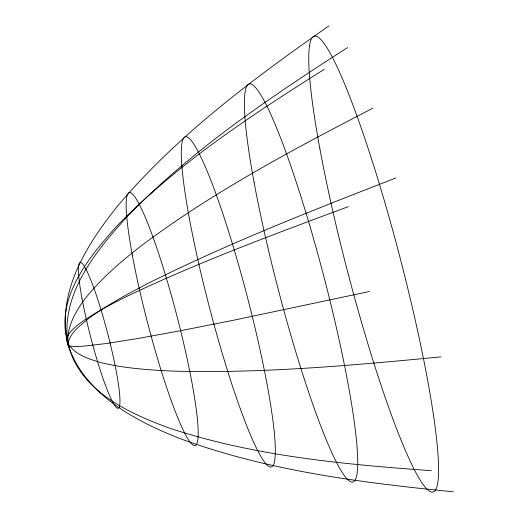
<?xml version="1.0" encoding="UTF-8"?>
<svg xmlns="http://www.w3.org/2000/svg" width="518" height="518" viewBox="0 0 518 518"><rect width="100%" height="100%" fill="white"/><g stroke="black" fill="none" stroke-linecap="round" stroke-linejoin="round"><path stroke-width="0.78" d="M328.865 25.9C253.218 78.917 177.894 134.706 117.916 205.646C87.257 243.823 55.983 292.288 67.949 343.531C78.963 390.488 128.063 412.956 169.237 428.043C253.736 456.118 343.181 464.303 431.507 470.694M347.63 47.539C269.761 97.539 192.042 149.767 127.292 216.466C96.141 250.945 60.431 293.706 67.949 343.531L67.929 345.182L70.429 346.186L75.447 346.529L82.977 346.218L105.581 343.641L138.254 338.442L180.983 330.626L233.773 320.195L369.541 291.485M324.359 69.237C250.595 115.825 176.573 164.212 115.663 227.318C88.125 258.255 54.571 299.1 67.949 343.531C75.052 354.875 88.727 358.961 100.835 362.568C124.767 368.408 149.443 370.059 173.97 371.134C263.189 373.491 352.272 365.397 440.986 356.876M372.954 108.152C292.696 149.67 212.322 192.275 139.957 246.775C119.6 262.781 99.689 279.772 83.832 300.388C74.819 312.93 66.686 327.564 67.949 343.531C70.39 331.986 81.048 324.903 89.562 317.838C108.981 303.846 130.18 292.592 151.424 281.682C230.788 242.333 313.377 209.991 395.894 177.972M348.284 206.669C273.905 234.304 199.307 261.849 127.622 296.031C110.418 304.668 93.059 313.345 77.661 325.013C73.096 329.137 67.45 333.339 66.602 339.886C80.905 392.23 133.223 420.169 180.089 438.597C267.579 470.868 360.923 482.614 453.218 491.796M254.098 182.362A205.672 23.698 75.4 0 0 351.916 482.064A205.672 23.698 75.4 0 0 296.995 184.343A205.672 23.698 75.4 0 0 254.098 182.362M189.368 218.434A170.584 19.652 75.4 0 0 270.5 467.003A170.584 19.652 75.4 0 0 224.948 220.079A170.584 19.652 75.4 0 0 189.368 218.434M132.317 255.109A130.75 15.067 75.4 0 0 194.503 445.629A130.75 15.067 75.4 0 0 159.583 256.371A130.75 15.067 75.4 0 0 132.317 255.109M82.012 298.588A75.298 8.676 75.4 0 0 117.826 408.313A75.298 8.676 75.4 0 0 97.721 299.313A75.298 8.676 75.4 0 0 82.012 298.588M319.904 148.873A235.548 27.137 75.4 0 0 431.928 492.1A235.548 27.137 75.4 0 0 369.03 151.146A235.548 27.137 75.4 0 0 319.904 148.873"/></g></svg>
